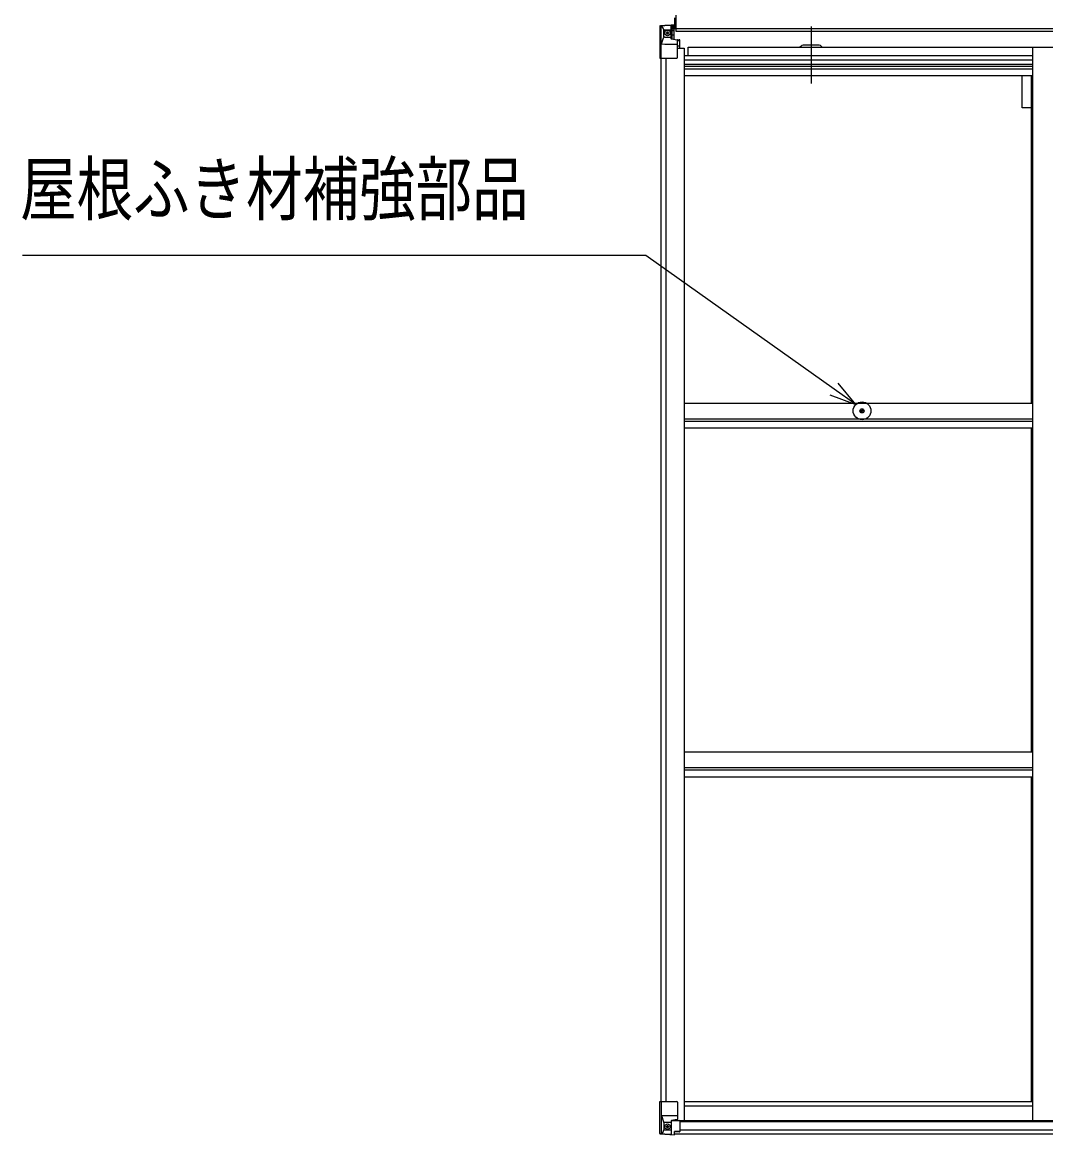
# Model space of a CAD drawing. Units: millimetres, scale not verified. Extents: x -12615 to 12615, y -8911 to 8915.
# Drawn here: x -2737 to -780, y 692 to 2820 of the extents above; entities that cross this region are included whole.
import ezdxf
from ezdxf.enums import TextEntityAlignment as Align

# ---------------------------------------------------------------- set-up
doc = ezdxf.new("R2010")
doc.units = ezdxf.units.MM
doc.header["$LTSCALE"] = 50
for name, color, linetype in [('0-4_YKK_12', 2, 'Continuous'), ('0-5_YKK_13', 4, 'Continuous'), ('0-6_YKK_A1', 4, 'Continuous'), ('0-7_YKK_D', 6, 'Continuous')]:
    doc.layers.add(name, color=color, linetype=linetype)
doc.styles.add('ＭＳ ゴシック', font='')
doc.styles.get('ＭＳ ゴシック').set_extended_font_data('MS Gothic')

msp = doc.modelspace()

# ---------------------------------------------------------------- linework, layer by layer
at = {"layer": '0-4_YKK_12'}
msp.add_line((-1228.44, 2811.42), (-1228.44, 2702.66), dxfattribs=at)
at = {"layer": '0-5_YKK_13'}
for p, q in [((-1517.94, 2811.98), (-1517.94, 2811.94)), ((-1517, 2812.98), (-1517, 2812.98)), ((-1517, 2812.94), (-1517, 2812.98)), ((-1508.03, 2813.37), (-1515.96, 2812.89)), ((-1515.1, 2811.92), (-1515.1, 2811.86)), ((-1515.1, 2751.27), (-1515.1, 2811.86)), ((-1511.13, 2808.48), (-1513.86, 2812.15)), ((-1495.94, 2814.16), (-1507.94, 2813.37)), ((-1489.44, 2814.67), (-1495.94, 2814.27)), ((-1495.94, 2788.17), (-1495.94, 2814.27)), ((-1495.94, 2813.39), (-1489.44, 2813.78)), ((-1489.44, 2812.86), (-1494.44, 2812.77)), ((-1493.94, 2809.23), (-1493.94, 2807.28)), ((-1486.44, 2809.23), (-1493.94, 2809.23)), ((-1486.44, 2809.2), (-1493.94, 2809.2)), ((-1489.44, 2813.78), (-1489.44, 2814.67)), ((-1489.44, 2813.27), (-1489.44, 2813.78)), ((-1489.44, 2813.27), (-1489.44, 2812.86)), ((-1489.44, 2812.86), (-1489.44, 2812.04)), ((-1488.94, 2811.22), (-1488.94, 2828.22)), ((-1488.94, 2812.47), (-1486.44, 2812.47)), ((-1488.94, 2812.25), (-1486.44, 2812.25)), ((-1488.94, 2811.22), (-1486.44, 2811.22)), ((-1487.44, 2811.22), (-1487.44, 2828.22)), ((-1486.44, 2811.22), (-1486.44, 2828.22)), ((-1514.55, 2778.15), (-1510.41, 2790.24)), ((-1510.27, 2804.97), (-1507.94, 2805.03)), ((-1510.27, 2791.5), (-1510.27, 2804.97)), ((-1507.94, 2791.47), (-1510.27, 2791.5)), ((-1507.94, 2805.03), (-1495.94, 2805.03)), ((-1507.94, 2791.47), (-1495.94, 2791.47)), ((-1507.94, 2791.47), (-1507.94, 2791.47)), ((-1502.46, 2797.83), (-1502.46, 2796.87)), ((-1496.94, 2805.03), (-1495.94, 2805.03)), ((-1494.44, 2808.56), (-1495.94, 2808.56)), ((-1494.44, 2805.03), (-1495.94, 2805.03)), ((-1494.44, 2791.47), (-1495.94, 2791.47)), ((-1495.11, 2787.91), (-1484.77, 2786.26)), ((-1495.11, 2787.28), (-1495.11, 2787.91)), ((-1493.94, 2808.2), (-1494.44, 2808.2)), ((-1490.44, 2803.27), (-1494.44, 2803.27)), ((-1490.44, 2795.07), (-1494.44, 2795.07)), ((-1494.33, 2806.9), (-1490.44, 2806.9)), ((-1493.95, 2807.11), (-1493.95, 2807.28)), ((-1493.95, 2807.28), (-1493.94, 2807.28)), ((-1493.94, 2808.2), (-1486.44, 2808.2)), ((-1486.44, 2807.34), (-1493.94, 2807.28)), ((-1490.44, 2787.17), (-1490.44, 2807.14)), ((-1514.55, 2778.15), (-1507.94, 2777.94)), ((-1507.94, 2777.94), (-1483.94, 2777.94)), ((-1484.77, 2785.63), (-1495.11, 2787.28)), ((-1484.77, 2786.26), (-1484.77, 2785.63)), ((-1484.49, 2786.18), (-1480.44, 2786.15)), ((-1483.94, 2752.27), (-1483.94, 2785.37)), ((-1479.44, 2774.27), (-1483.94, 2774.27)), ((-1479.44, 2786.14), (-1480.44, 2786.15)), ((-1480.44, 2784.41), (-1479.44, 2784.42)), ((-1479.44, 2769.92), (-1479.44, 2786.14)), ((-1515.1, 2751.27), (-1484.94, 2751.27)), ((-1133.36, 2076.96), (-1132.26, 2076.98)), ((-1133.36, 2075.96), (-1132.26, 2075.94)), ((-1132.26, 2076.98), (-1131.74, 2077.08)), ((-1132.26, 2075.94), (-1131.74, 2075.84)), ((-1131.64, 2077.59), (-1131.74, 2077.08)), ((-1131.64, 2075.32), (-1131.74, 2075.84)), ((-1131.62, 2078.7), (-1131.64, 2077.59)), ((-1131.62, 2074.21), (-1131.64, 2075.32)), ((-1130.62, 2078.7), (-1130.6, 2077.59)), ((-1130.62, 2074.21), (-1130.6, 2075.32)), ((-1130.6, 2077.59), (-1130.5, 2077.08)), ((-1130.6, 2075.32), (-1130.5, 2075.84)), ((-1129.98, 2076.98), (-1130.5, 2077.08)), ((-1129.98, 2075.94), (-1130.5, 2075.84)), ((-1128.87, 2076.96), (-1129.98, 2076.98)), ((-1128.87, 2075.96), (-1129.98, 2075.94)), ((-1517.94, 755.29), (-1484.94, 755.29)), ((-1517.94, 694.58), (-1517.94, 755.29)), ((-1515.1, 755.29), (-1515.1, 694.71)), ((-1483.94, 754.29), (-1483.94, 721.2)), ((-1514.55, 728.41), (-1507.94, 728.63)), ((-1514.55, 728.41), (-1510.41, 716.33)), ((-1507.94, 728.63), (-1483.94, 728.63)), ((-1507.94, 715.09), (-1510.27, 715.06)), ((-1510.27, 715.06), (-1510.27, 701.59)), ((-1507.94, 715.09), (-1507.94, 715.09)), ((-1495.94, 715.09), (-1507.94, 715.09)), ((-1503.42, 708.73), (-1503.42, 709.69)), ((-1495.94, 719.08), (-1489.44, 719.08)), ((-1495.94, 719.08), (-1495.94, 692.29)), ((-1484.77, 720.94), (-1495.11, 719.28)), ((-1495.11, 719.28), (-1495.11, 719.08)), ((-1492.42, 719.08), (-1484.77, 720.3)), ((-1489.44, 719.08), (-1480.44, 719.05)), ((-1484.77, 720.3), (-1484.77, 720.94)), ((-1479.44, 718.14), (-1479.44, 697.98)), ((-1517, 693.63), (-1517, 693.58)), ((-1508.03, 693.2), (-1515.95, 693.67)), ((-1515.09, 694.64), (-1515.1, 694.71)), ((-1511.13, 698.08), (-1513.86, 694.42)), ((-1510.27, 701.59), (-1507.94, 701.53)), ((-1507.94, 701.54), (-1495.94, 701.54)), ((-1495.94, 692.41), (-1507.94, 693.19)), ((-1489.44, 691.9), (-1489.44, 697.84)), ((-1480.44, 697.27), (-1489.44, 697.21))]:
    msp.add_line(p, q, dxfattribs=at)
for points in [[(-1517.94, 2811.94), (-1517.94, 2751.27), (-1515.1, 2751.27)], [(-1517, 2812.98), (-1507.94, 2813.54), (-1495.94, 2814.27)], [(-1489.44, 2813.27), (-1494.44, 2813.27), (-1494.44, 2787.81)], [(-1504.38, 2798.79), (-1505.34, 2798.79), (-1505.34, 2799.75), (-1504.38, 2799.75)], [(-1503.42, 2800.71), (-1503.42, 2801.67), (-1502.46, 2801.67), (-1502.46, 2800.71)], [(-1502.46, 2796.87), (-1503.42, 2796.87), (-1503.42, 2797.83)], [(-1501.5, 2799.75), (-1500.54, 2799.75), (-1500.54, 2798.79), (-1501.5, 2798.79)], [(-1486.44, 2807.18), (-1493.94, 2807.11), (-1493.95, 2807.11)], [(-1480.44, 2786.15), (-1480.44, 2784.41), (-1483.94, 2784.4)], [(-1504.38, 706.81), (-1505.34, 706.81), (-1505.34, 707.77), (-1504.38, 707.77)], [(-1503.42, 709.69), (-1502.46, 709.69), (-1502.46, 708.73)], [(-1502.46, 705.85), (-1502.46, 704.89), (-1503.42, 704.89), (-1503.42, 705.85)], [(-1501.5, 707.77), (-1500.54, 707.77), (-1500.54, 706.81), (-1501.5, 706.81)], [(-1517, 693.58), (-1507.94, 693.03), (-1489.44, 691.9)], [(-1479.44, 697.98), (-1479.45, 697.88), (-1489.44, 697.84)]]:
    msp.add_lwpolyline(points, dxfattribs=at)
for centre, radius in [((-1502.94, 2799.27), 5.3), ((-1131.12, 2076.46), 17), ((-1131.12, 2076.46), 4), ((-1502.94, 707.29), 5.3)]:
    msp.add_circle(centre, radius, dxfattribs=at)
for centre, radius, start, end in [((-1516.94, 2811.98), 0.999, 93.4424, 179.95083), ((-1516.94, 2811.98), 1, 93.50017, 180.00079), ((-1516.94, 2811.94), 0.999, 93.4424, 179.95083), ((-1515.79, 2825.59), 12.7, 269.24466, 275.10311), ((-1513.81, 2811.98), 1.28, 131.17831, 182.45895), ((-1493.94, 2809.73), 0.5, 179.99802, 269.99691), ((-1493.94, 2809.7), 0.5, 180.00109, 270.00109), ((-1504.38, 2800.71), 0.96, 270, 0), ((-1504.38, 2797.83), 0.96, 0, 90), ((-1501.5, 2800.71), 0.96, 180, 270), ((-1501.5, 2797.83), 0.96, 90, 180), ((-1495, 2788.85), 0.937, 182.32209, 263.26766), ((-1495, 2788.21), 0.937, 182.32209, 263.26766), ((-1493.94, 2806.77), 0.5, 90.52895, 180.04464), ((-1493.93, 2806.6), 0.513, 91.88028, 181.04707), ((-1484.88, 2785.33), 0.937, 2.32209, 83.26766), ((-1484.88, 2784.7), 0.937, 2.32209, 83.26766), ((-1484.94, 2752.27), 1, 270, 0), ((-1131.12, 2076.46), 2.3, 167.44414, 192.55586), ((-1131.12, 2076.46), 2.3, 77.44414, 102.55586), ((-1131.12, 2076.46), 2.3, 257.44414, 282.55586), ((-1131.12, 2076.46), 2.3, 347.44414, 12.55586), ((-1484.94, 754.29), 1, 0, 90), ((-1504.38, 708.73), 0.96, 270, 0), ((-1504.38, 705.85), 0.96, 0, 90), ((-1501.5, 708.73), 0.96, 180, 270), ((-1501.5, 705.85), 0.96, 90, 180), ((-1495, 718.35), 0.937, 96.73234, 129.06602), ((-1484.88, 721.87), 0.937, 276.73234, 357.67791), ((-1484.88, 721.23), 0.937, 276.73234, 357.67791), ((-1516.94, 694.62), 0.999, 180.04917, 266.5576), ((-1516.94, 694.58), 0.999, 180.04917, 266.5576), ((-1516.94, 694.58), 1, 179.99921, 266.49983), ((-1515.79, 680.97), 12.7, 84.89689, 90.75534), ((-1513.81, 694.59), 1.28, 177.54105, 228.82169)]:
    msp.add_arc(centre, radius, start, end, dxfattribs=at)
for centre, major_axis, ratio, start_param, end_param in [((-1316, 2825.29), (201, 12.36), 0.060933, 3.1373463, 3.1378449), ((-1515, 2813.06), (2, 0.12), 0.060933, 3.1378449, 4.2119296), ((-1514.81, 2809.96), (-0.02, 3), 0.466854, 5.5234897, 6.1575023), ((-1513.14, 2804.89), (0.03, 5), 0.573921, 4.7320603, 5.5159136), ((-1511.68, 2791.52), (0, 3), 0.468246, 4.2703918, 4.7058971), ((-1589.69, 2805.03), (81.75, 0), 0.061163, 0, 0.0007725), ((-1513.83, 2780.5), (0.85, 2.32), 0.403757, 2.3087461, 3.2744049), ((-1513.83, 726.06), (0.85, -2.32), 0.403757, 3.0087805, 3.9744392), ((-1511.68, 715.04), (0, -3), 0.468246, 1.5772882, 2.0127935), ((-1480.44, 718.14), (1, -0.021), 0.906239, 0.0187047, 1.589501), ((-1515, 693.5), (2, -0.12), 0.060933, 2.0712557, 3.1453404), ((-1316, 681.27), (201, -12.36), 0.060933, 3.1453404, 3.145839), ((-1514.81, 696.6), (-0.02, -3), 0.466854, 0.125683, 0.7596956), ((-1513.14, 701.67), (0.03, -5), 0.573921, 0.7672717, 1.551125), ((-1589.69, 701.54), (81.75, 0), 0.061163, 6.2824128, 6.2831853), ((-1480.44, 697.98), (1, 0.012), 0.707053, 4.7036637, 6.124411)]:
    msp.add_ellipse(centre, major_axis=major_axis, ratio=ratio, start_param=start_param, end_param=end_param, dxfattribs=at)
at = {"layer": '0-6_YKK_A1'}
for p, q in [((-1486.44, 2802.22), (-1486.44, 2837.22)), ((-1494.44, 2812.04), (-1488.94, 2812.04)), ((-1494.44, 2809.9), (-1486.44, 2809.9)), ((1358.56, 2806.96), (-1486.44, 2806.96)), ((1358.56, 2802.22), (-1486.44, 2802.22)), ((-1483.94, 2769.92), (-1470.94, 2769.92)), ((-1470.94, 2769.92), (-1470.94, 719.27)), ((-1463.44, 2756.24), (-1463.44, 2771.76)), ((-1463.44, 2771.76), (1335.56, 2771.76)), ((-1215.94, 2776.1), (-1240.94, 2776.1)), ((-804.94, 2771.76), (-804.94, 719.27)), ((-1515.94, 2751.27), (-1515.94, 755.29)), ((-1506.24, 2751.27), (-1506.24, 755.29)), ((-1470.94, 2756.24), (-804.94, 2756.24)), ((-1470.94, 2747.85), (-804.94, 2747.85)), ((-1470.94, 2739.65), (-804.94, 2739.65)), ((-1470.94, 2735.72), (-804.94, 2735.72)), ((-1470.94, 2730.64), (-804.94, 2730.64)), ((-1470.94, 2717.63), (-804.94, 2717.63)), ((-825.14, 2656.04), (-825.14, 2717.63)), ((-807.44, 2090.98), (-807.44, 2717.63)), ((-807.44, 2656.04), (-825.14, 2656.04)), ((-1470.91, 2090.98), (-804.94, 2090.98)), ((-1470.91, 2061.24), (-804.94, 2061.24)), ((-1470.91, 2056.69), (-804.94, 2056.69)), ((-1470.91, 2043.68), (-804.94, 2043.68)), ((-807.44, 1423.99), (-807.44, 2043.68)), ((-1470.91, 1423.99), (-804.94, 1423.99)), ((-1470.91, 1394.25), (-804.94, 1394.25)), ((-1470.91, 1389.7), (-804.94, 1389.7)), ((-1470.91, 1376.69), (-804.94, 1376.69)), ((-807.44, 755.44), (-807.44, 1376.69)), ((-1470.94, 755.44), (-804.94, 755.44)), ((-1470.94, 747.1), (-804.94, 747.1)), ((-1491.2, 719.27), (1363.32, 719.27)), ((-1479.44, 717.01), (1351.56, 717.01)), ((-1489.44, 693.5), (1361.56, 693.5)), ((-1479.44, 701.4), (1351.56, 701.4))]:
    msp.add_line(p, q, dxfattribs=at)
for centre, start, end in [((-1240.94, 2763.6), 90, 139.2822), ((-1215.94, 2763.6), 40.7178, 90)]:
    msp.add_arc(centre, 12.5, start, end, dxfattribs=at)
at = {"layer": '0-7_YKK_D'}
for points in [[(-1142.95, 2088.67), (-1184.53, 2118.2), (-1544.15, 2373.63), (-2736.37, 2373.63)], [(-1192.44, 2107.06), (-1142.95, 2088.67), (-1176.61, 2129.34)]]:
    msp.add_lwpolyline(points, dxfattribs=at)

# ---------------------------------------------------------------- texts
at = {"layer": '0-7_YKK_D', "style": 'ＭＳ ゴシック', "width": 0.8}
msp.add_text('屋根ふき材補強部品', height=98.97, dxfattribs=at).set_placement((-2740.56, 2421.79), align=Align.BOTTOM_LEFT)

doc.saveas('drawing.dxf')
